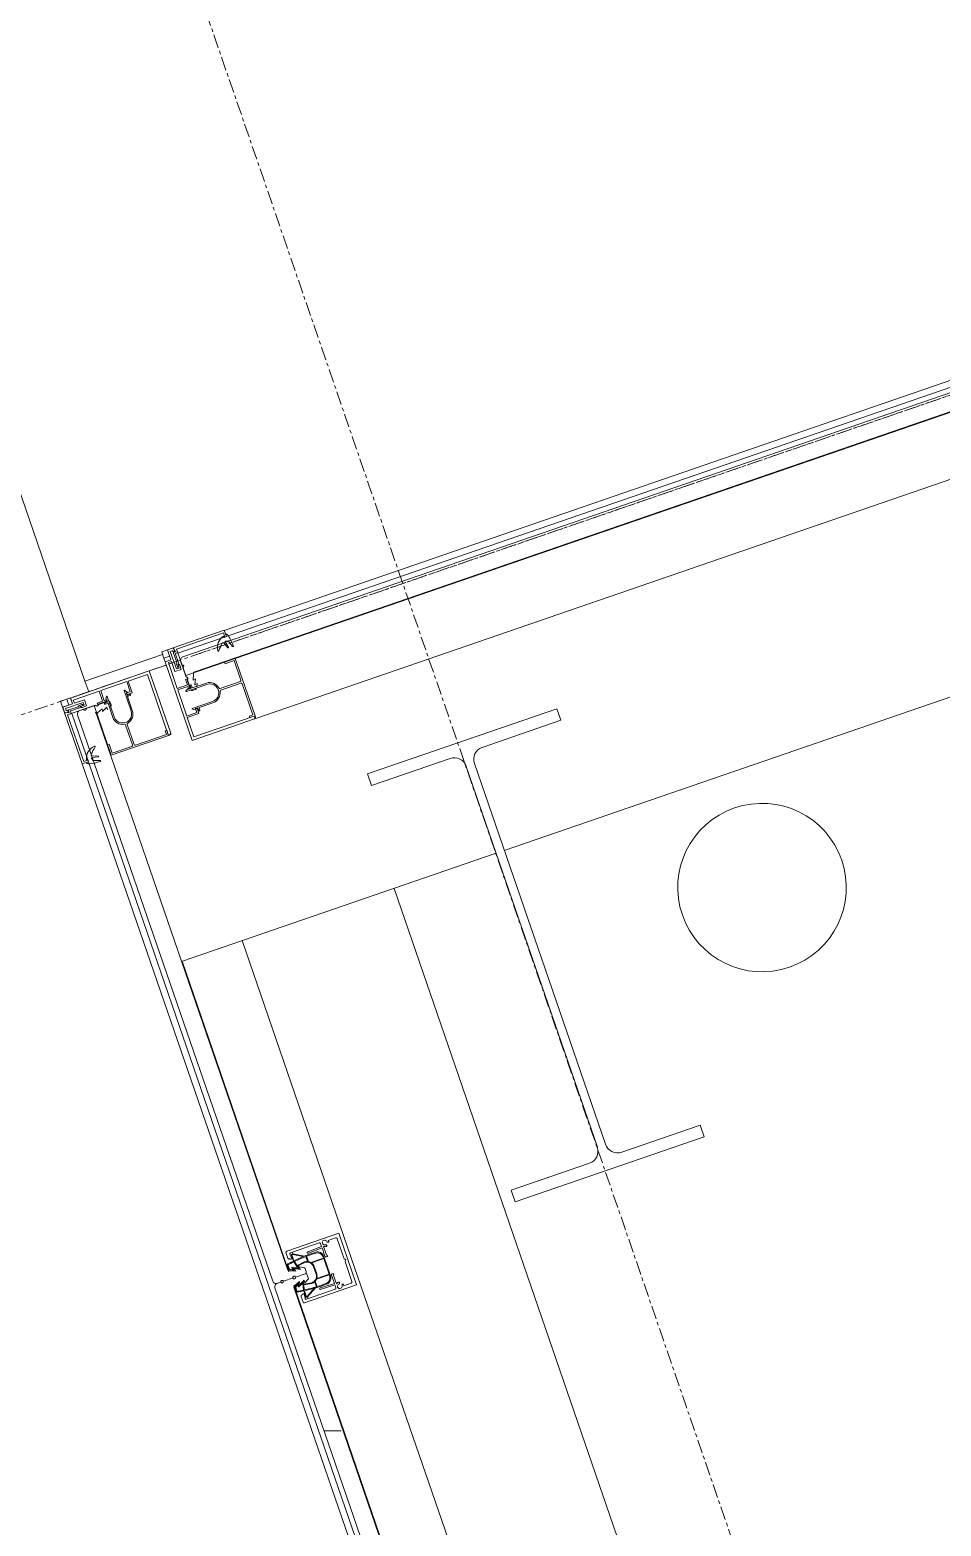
# Model space of a CAD drawing. Header units: millimetres. Extents: x -2612262 to -2065320, y 3717813 to 4283368.
# Drawn here: x -2458417 to -2457606, y 3994876 to 3996208 of the extents above; entities that cross this region are included whole.
import ezdxf

# ---------------------------------------------------------------- set-up
doc = ezdxf.new("R2010")
doc.units = ezdxf.units.MM
for name, pattern in [('Aligning Line', [3.2004, 1.6002, -1.6002]), ('Grid Line', [21, 12, -3, 3, -3]), ('Overhead', [4, 2.5, -1.5])]:
    doc.linetypes.add(name, pattern=pattern)
for name, color, linetype, lineweight in [('A-DETL-GENF', 92, 'Continuous', 5), ('A-FLOR', 192, 'Continuous', 5), ('A-FLOR-OVHD', 1, 'Overhead', 13), ('A-GENM', 13, 'Continuous', 5), ('A-GLAZ-CWMG', 51, 'Continuous', 5), ('A-WALL', 113, 'Continuous', 5), ('G-ANNO-REFR', 1, 'Aligning Line', 5), ('P-SANR-FIXT', 6, 'Continuous', 5), ('S-BEAM', 12, 'Continuous', 5), ('S-GRID', 1, 'Continuous', 5)]:
    doc.layers.add(name, color=color, linetype=linetype, lineweight=lineweight)
picture_1 = doc.add_image_def('image1.jpg', size_in_pixel=(6528, 5638))

# ---------------------------------------------------------------- blocks, each defined once
blk = doc.blocks.new('Structural Framing 21 - Structural Framing 1-750478-GA - Part A')
at = {"layer": 'S-BEAM', "lineweight": 13}
for p, q in [((-2457948.5, 3995603.8), (-2458116.8, 3995545.8)), ((-2457944.9, 3995593.5), (-2457948.5, 3995603.8)), ((-2458014.7, 3995569.4), (-2457944.9, 3995593.5)), ((-2458113.2, 3995535.5), (-2458043.4, 3995559.5)), ((-2458116.8, 3995545.8), (-2458113.2, 3995535.5)), ((-2458029, 3995552.5), (-2457912.3, 3995213.6)), ((-2457905.1, 3995216.1), (-2458021.8, 3995555)), ((-2457820.8, 3995233), (-2457890.6, 3995209)), ((-2457817.3, 3995222.7), (-2457820.8, 3995233)), ((-2457985.6, 3995164.8), (-2457817.3, 3995222.7)), ((-2457919.3, 3995199.1), (-2457989.1, 3995175.1)), ((-2457989.1, 3995175.1), (-2457985.6, 3995164.8))]:
    blk.add_line(p, q, dxfattribs=at)
for centre, start, end in [((-2458039.7, 3995548.8), 19.0004, 109.0004), ((-2458011, 3995558.7), 109.0004, 199.0004), ((-2457923.1, 3995209.9), 289.0004, 19.0004), ((-2457894.3, 3995219.8), 199.0004, 289.0004)]:
    blk.add_arc(centre, 11.4, start, end, dxfattribs=at)
blk = doc.blocks.new('Downpipe - Straight - 01 - 150D-1616291-GA - Part A')
at = {"layer": 'P-SANR-FIXT'}
for start, end in [(0, 180), (360, 180), (180, 0), (180, 360)]:
    blk.add_arc((-39.8, 100), 75, start, end, dxfattribs=at)
blk = doc.blocks.new('MulticellPanel_Polycarbonate_Danpal_1040w - Grey-2874737-GA - Part A')
at = {"layer": 'A-GENM'}
h = blk.add_hatch(dxfattribs=at)
h.set_pattern_fill('FP_51', color=256, style=0, pattern_type=2)
h.set_pattern_definition([(71, (1022921.4, -4578290.6), (-756.41486, 260.45452), []), (161, (1022921.4, -4578290.6), (-260.45452, -756.41486), [])])
h.paths.add_polyline_path([(-543.4, -0.5), (-538.6, 1.4), (-543.4, 7), (-543.4, 1.8)])
h.paths.add_polyline_path([(-534.5, 0), (536.3, 1.9), (542.2, 8.2), (540.4, 16), (-540.8, 14), (-540.8, 6.8), (-535.1, 0.7)])
h.paths.add_polyline_path([(543.4, -13.5), (542.4, -4.8), (538.4, -7.5), (539.6, -11.6), (540.7, -12.1)])
h.paths.add_polyline_path([(536.3, -1.3), (543.4, -0.5), (543.2, 6.8), (536.8, -0.8)])
h.paths.add_polyline_path([(538.4, -6.4), (540.1, -2.5), (537.3, -3.8), (537.7, -4.7)])
for p, q in [((540.4, 16), (-540.4, 16)), ((-543.4, 13), (-543.4, 9.4)), ((-543.4, 7), (-543.4, -2.1)), ((543.4, 9.4), (543.4, 13)), ((543.4, -2.1), (543.4, 7)), ((-543.4, -4.4), (-543.4, -13.3)), ((-538.4, -6.4), (-536.3, -1.3)), ((-538.4, -10.9), (-535.9, -6)), ((-535.9, -6), (-538.4, -6.4)), ((-535.9, -10.5), (-538.4, -10.9)), ((-537.3, -13.3), (-535.9, -10.5)), ((-534.5, 0), (534.5, 0)), ((538.4, -6.4), (535.9, -6)), ((535.9, -6), (538.4, -10.9)), ((538.4, -10.9), (535.9, -10.5)), ((535.9, -10.5), (537.7, -14.2)), ((536.3, -1.3), (538.4, -6.4)), ((543.4, -13.5), (543.4, -4.4)), ((-541.9, -15), (-539.1, -15)), ((539.1, -15), (541.9, -15))]:
    blk.add_line(p, q, dxfattribs=at)
for centre, radius, start, end in [((-540.4, 13), 3, 90, 180), ((540.4, 13), 3, 360, 90), ((-543.4, 8.2), 1.2, 270.0002, 89.9998), ((543.4, 8.2), 1.2, 90.0002, 269.9998), ((-543.4, -3.2), 1.2, 270.0002, 89.9998), ((-534.5, -2), 2, 90, 158.7864), ((534.5, -2), 2, 21.2136, 90), ((543.4, -3.2), 1.2, 90.0002, 269.9998), ((-541.9, -13.5), 1.5, 225, 270), ((-539.1, -13.5), 1.5, 270, 333.1609), ((539.1, -13.5), 1.5, 206.8391, 270), ((541.9, -13.5), 1.5, 270, 360)]:
    blk.add_arc(centre, radius, start, end, dxfattribs=at)
blk = doc.blocks.new('Rectangular Mullion - Frame_Framed Facade_Danpal_DPANMF BT1-1262948-GA - Part A')
at = {"layer": 'A-GLAZ-CWMG'}
for p, q in [((-2457260.1, 3996012.6), (-2458244.4, 3995673.6)), ((-2457258.1, 3996007), (-2458285.6, 3995653.2)), ((-2457257.3, 3995985.1), (-2458234.6, 3995648.5)), ((-2457232.9, 3995933.7), (-2458216.2, 3995595.1)), ((-2458294.9, 3995656.2), (-2458300.1, 3995654.4)), ((-2458298.2, 3995648.9), (-2458300.1, 3995654.4)), ((-2458293, 3995650.7), (-2458298.2, 3995648.9)), ((-2458297.1, 3995645.6), (-2458298.2, 3995648.9))]:
    blk.add_line(p, q, dxfattribs=at)
blk = doc.blocks.new('Rectangular Mullion - DPANMF BT1-1105306-GA - Part A')
at = {"layer": 'A-DETL-GENF'}
for p, q in [((45.3, 67), (-13.3, 67)), ((-13.3, 67), (-13.3, -7.1)), ((-10.8, 46.4), (-10.8, 64.5)), ((-10.8, 64.5), (46, 64.5)), ((46.7, 64.5), (41.7, 64.5)), ((41.7, 64.5), (41.7, 63)), ((41.7, 63), (45.2, 63)), ((45.2, 63), (45.2, 33.9)), ((46.7, 10.5), (46.7, 64.5)), ((0.2, 46.4), (-10.8, 46.4)), ((-10.8, 20.4), (-10.8, 44.9)), ((-10.8, 44.9), (-1.3, 44.9)), ((-1.7, 42.1), (-4.2, 40.7)), ((-4, 40.1), (15.1, 40.1)), ((-1.3, 44.9), (-1.3, 41.5)), ((1, 41.3), (-0.9, 41.3)), ((0.2, 42.1), (0.2, 46.4)), ((1, 43.8), (1, 41.3)), ((2, 41.3), (2, 43.8)), ((15, 41.3), (2, 41.3)), ((44.2, 32.9), (25.4, 32.9)), ((25.4, 31.4), (44.2, 31.4)), ((45.2, 30.4), (45.2, 12)), ((-1.3, 20.4), (-10.8, 20.4)), ((-10.8, -5.4), (-10.8, 18.9)), ((-10.8, 18.9), (-1.3, 18.9)), ((-4.2, 23.6), (-1.7, 22.2)), ((15.3, 24.1), (-4, 24.1)), ((-1.3, 22.5), (-1.3, 20.4)), ((-1.3, 18.9), (-1.3, 13.8)), ((-1.3, 13.8), (0.2, 13.8)), ((-0.9, 22.9), (1, 22.9)), ((0.2, 13.8), (0.2, 22)), ((1, 22.9), (1, 20.4)), ((2, 20.4), (2, 22.9)), ((2, 22.9), (15.3, 22.9)), ((-2, 4), (-7.8, 4)), ((-7.8, 4), (-7.8, -5.4)), ((-5.9, -14.3), (-5.9, 2.3)), ((-5.9, 2.3), (-3.3, 2.3)), ((-4.4, 0.6), (-4.4, -2.2)), ((-3.3, 2.3), (-3.3, -0.6)), ((-3.3, -1.6), (-3.3, 1.2)), ((-2, 0.1), (-2, 4)), ((45.2, 12), (36.7, 12)), ((36.7, 12), (36.7, 10.5)), ((36.7, 10.5), (46.7, 10.5)), ((-13.3, -7.1), (-7.8, -7.1)), ((-7.8, -5.4), (-10.8, -5.4)), ((-7.8, -7.1), (-7.8, -16.4)), ((-4.4, -2.2), (-3.7, -3.3)), ((-3.7, -3.3), (-3.7, -11.9)), ((-3.2, -12.4), (-1.6, -12.4)), ((-1.6, -12.4), (-2.4, -16.4)), ((-2.3, -10.5), (-2.3, -2.4)), ((-2.3, -16.4), (-2.3, -12.7)), ((-0.7, -11), (-1.8, -11)), ((0, -14.4), (0, -11.7)), ((43.6, -0.7), (41.5, -5.9)), ((43.1, -6.3), (44.2, -0.9)), ((43.4, -11.6), (43.4, -10.5)), ((43.4, -10.5), (45.6, -10.5)), ((45.8, -6.3), (43.7, -6.9)), ((45.6, -10.5), (44.1, -10.5)), ((44.1, -10.5), (44.1, -14.4)), ((45.6, -16.4), (45.6, -10.5)), ((45.6, -10.5), (45.6, -12.3)), ((48, -0.4), (45.8, -6.3)), ((-7.8, -16.4), (-2.3, -16.4)), ((-4.2, -14.3), (-5.9, -14.3)), ((-2.4, -16.4), (45.6, -16.4)), ((44.1, -14.4), (0, -14.4))]:
    blk.add_line(p, q, dxfattribs=at)
for centre, radius, start, end in [((-4, 40.4), 0.3, 120, 270), ((1.5, 43.8), 0.5, 360, 180), ((15.3, 32.1), 9.2, 9.8791, 91.6261), ((15.3, 32.1), 8, 270, 91.7438), ((15.3, 32.1), 9.2, 270, 350.121), ((25.4, 33.9), 1, 189.8791, 270), ((25.4, 30.4), 1, 90, 170.121), ((44.2, 33.9), 1, 270, 0), ((44.2, 30.4), 1, 0, 90), ((-4, 23.8), 0.3, 90, 240), ((1.5, 20.4), 0.5, 180, 360), ((-2.8, 0.1), 0.834, 236.0388, 360), ((-3.2, -11.9), 0.5, 180, 270), ((-1.8, -10.5), 0.5, 180, 270), ((-0.7, -11.7), 0.7, 360, 90), ((34.7, -0.9), 0.4, 40.5832, 186.9264), ((45.9, -0.3), 11.6, 183.4449, 257.2858), ((81.5, 37), 59.8, 218.9937, 226.1468), ((40.7, -5.5), 0.88, 222.5702, 338.0118), ((43.6, -6.4), 0.48, 168.5298, 286.4274), ((43.9, -0.8), 0.32, 348.5298, 158.0118), ((44.3, -9.7), 3.39, 323.7277, 346.2387), ((9.6, -1.2), 39.1, 346.2387, 0.9519), ((48.3, -0.5), 0.4, 353.5953, 160.3625), ((-4.2, -13.8), 0.5, 270, 360)]:
    blk.add_arc(centre, radius, start, end, dxfattribs=at)
for points, knots in [([(46, 64.5), (46, 64.5), (46.1, 64.5), (46.3, 64.6), (46.4, 64.7), (46.4, 64.9), (46.4, 65.2), (46.3, 65.4), (46.2, 65.8), (46, 66.1), (45.8, 66.5), (45.7, 66.6), (45.6, 66.8), (45.5, 67), (45.4, 67), (45.3, 67)], [0, 0, 0, 0, 0.041667, 0.104167, 0.177083, 0.239583, 0.333333, 0.416667, 0.5, 0.666667, 0.729167, 0.791667, 0.84375, 0.90625, 1, 1, 1, 1]), ([(-0.9, 41.3), (-1, 41.4), (-1.1, 41.6), (-1.2, 41.8), (-1.3, 42), (-1.5, 42.2), (-1.6, 42.2), (-1.7, 42.1)], [0, 0, 0, 0, 0.125, 0.25, 0.375, 0.625, 1, 1, 1, 1]), ([(-1.3, 41.5), (-1.3, 41.5), (-1.2, 41.3), (-1.1, 41.2), (-0.9, 41.2), (-0.7, 41.3), (-0.5, 41.4), (-0.3, 41.5), (-0.1, 41.6), (0, 41.7), (0.2, 41.9), (0.2, 42), (0.2, 42.1)], [0, 0, 0, 0, 0.083333, 0.1875, 0.291667, 0.375, 0.458333, 0.583333, 0.666667, 0.75, 0.875, 1, 1, 1, 1]), ([(-1.7, 22.2), (-1.7, 22.1), (-1.6, 22.1), (-1.4, 22.2), (-1.2, 22.5), (-1.1, 22.7), (-1, 22.9), (-0.9, 22.9)], [0, 0, 0, 0, 0.25, 0.5, 0.75, 0.875, 1, 1, 1, 1]), ([(0.2, 22), (0.2, 22.2), (0, 22.4), (-0.3, 22.6), (-0.5, 22.7), (-0.6, 22.7), (-0.8, 22.8), (-1, 22.8), (-1.2, 22.8), (-1.3, 22.7), (-1.3, 22.5)], [0, 0, 0, 0, 0.333333, 0.416667, 0.5, 0.583333, 0.666667, 0.75, 0.84375, 1, 1, 1, 1]), ([(-3.3, 1.2), (-3.3, 1.2), (-3.3, 1.3), (-3.6, 1.4), (-3.9, 1.4), (-4.2, 1.2), (-4.3, 1), (-4.4, 0.7), (-4.4, 0.6)], [0, 0, 0, 0, 0.125, 0.25, 0.5, 0.666667, 0.833333, 1, 1, 1, 1]), ([(-2.3, -12.7), (-2.3, -12.6), (-2.3, -12.5), (-2.5, -12.4), (-2.7, -12.5), (-2.9, -12.7), (-3.1, -12.9), (-3.3, -13), (-3.4, -13.2), (-3.5, -13.3), (-3.6, -13.4), (-3.7, -13.6), (-3.7, -13.8), (-3.7, -13.8)], [0, 0, 0, 0, 0.072917, 0.1875, 0.291667, 0.5, 0.583333, 0.666667, 0.729167, 0.791667, 0.854167, 0.916667, 1, 1, 1, 1]), ([(-2.3, -2.4), (-2.3, -2.3), (-2.3, -2.2), (-2.4, -2), (-2.5, -1.8), (-2.6, -1.7), (-2.8, -1.7), (-3, -1.6), (-3.2, -1.6), (-3.3, -1.6)], [0, 0, 0, 0, 0.111111, 0.222222, 0.333333, 0.444444, 0.555556, 0.708333, 1, 1, 1, 1]), ([(45.6, -12.3), (45.6, -12.3), (45.7, -12.5), (45.8, -12.5), (46, -12.5), (46.4, -12.4), (46.8, -12.1), (47, -11.8), (47, -11.7)], [0, 0, 0, 0, 0.147059, 0.294118, 0.411765, 0.588235, 0.823529, 1, 1, 1, 1])]:
    blk.add_open_spline(points, degree=3, knots=knots, dxfattribs=at)
blk = doc.blocks.new('Rectangular Mullion - Frame_Framed Facade_Danpal_DPANMF BT1-1262946-GA - Part A')
at = {"layer": 'A-GLAZ-CWMG'}
for p, q in [((-60, 57), (-60, 54.5)), ((-60, 0.5), (-13.3, 0.5)), ((-13.3, 0.5), (-13.3, -24.4)), ((-57.4, -20.5), (-58.9, -20.5)), ((-58.9, -20.5), (-58.9, -26.4)), ((-57.4, -24.4), (-57.4, -20.5)), ((-10.9, -26.4), (-5.5, -26.4)), ((-5.5, -17.1), (0, -17.1)), ((-5.5, -26.4), (-5.5, -17.1))]:
    blk.add_line(p, q, dxfattribs=at)
blk = doc.blocks.new('Rectangular Mullion - DPANMF BT2-V224-GA - Part A')
at = {"layer": 'A-DETL-GENF'}
for p, q in [((13.3, 67), (-45.3, 67)), ((13.3, -7.1), (13.3, 67)), ((-41.7, 64.5), (-46.7, 64.5)), ((-46.7, 64.5), (-46.7, 10.5)), ((-46, 64.5), (10.8, 64.5)), ((-45.2, 33.9), (-45.2, 63)), ((-45.2, 63), (-41.7, 63)), ((-41.7, 63), (-41.7, 64.5)), ((10.8, 64.5), (10.8, 46.4)), ((-15.1, 40.1), (4, 40.1)), ((-2, 41.3), (-15, 41.3)), ((-2, 43.8), (-2, 41.3)), ((-1, 41.3), (-1, 43.8)), ((0.9, 41.3), (-1, 41.3)), ((10.8, 46.4), (-0.2, 46.4)), ((-0.2, 46.4), (-0.2, 42.1)), ((1.3, 41.5), (1.3, 44.9)), ((1.3, 44.9), (10.8, 44.9)), ((4.2, 40.7), (1.7, 42.1)), ((10.8, 44.9), (10.8, 20.4)), ((-45.2, 12), (-45.2, 30.4)), ((-25.4, 32.9), (-44.2, 32.9)), ((-44.2, 31.4), (-25.4, 31.4)), ((4, 24.1), (-15.3, 24.1)), ((-15.3, 22.9), (-2, 22.9)), ((-2, 22.9), (-2, 20.4)), ((-1, 20.4), (-1, 22.9)), ((-1, 22.9), (0.9, 22.9)), ((-0.2, 22), (-0.2, 13.8)), ((-0.2, 13.8), (1.3, 13.8)), ((1.3, 20.4), (1.3, 22.5)), ((10.8, 20.4), (1.3, 20.4)), ((1.3, 13.8), (1.3, 18.9)), ((1.3, 18.9), (10.8, 18.9)), ((1.7, 22.2), (4.2, 23.6)), ((10.8, 18.9), (10.8, -5.4)), ((-46.7, 10.5), (-36.7, 10.5)), ((-36.7, 12), (-45.2, 12)), ((-36.7, 10.5), (-36.7, 12)), ((7.8, 4), (2, 4)), ((2, 4), (2, 0.1)), ((3.3, -0.6), (3.3, 2.3)), ((3.3, 2.3), (5.9, 2.3)), ((3.3, 1.2), (3.3, -1.6)), ((4.4, -2.2), (4.4, 0.6)), ((5.9, 2.3), (5.9, -14.3)), ((7.8, -5.4), (7.8, 4)), ((-45.8, -6.3), (-48, -0.4)), ((-43.7, -6.9), (-45.8, -6.3)), ((-44.1, -10.5), (-45.6, -10.5)), ((-45.6, -10.5), (-45.6, -16.4)), ((-45.6, -12.3), (-45.6, -10.5)), ((-45.6, -10.5), (-43.4, -10.5)), ((-44.2, -0.9), (-43.1, -6.3)), ((-44.1, -14.4), (-44.1, -10.5)), ((-41.5, -5.9), (-43.6, -0.7)), ((-43.4, -10.5), (-43.4, -11.6)), ((0, -11.7), (0, -14.4)), ((1.8, -11), (0.7, -11)), ((2.4, -16.4), (1.6, -12.4)), ((1.6, -12.4), (3.2, -12.4)), ((2.3, -2.4), (2.3, -10.5)), ((2.3, -12.7), (2.3, -16.4)), ((3.7, -3.3), (4.4, -2.2)), ((3.7, -11.9), (3.7, -3.3)), ((10.8, -5.4), (7.8, -5.4)), ((7.8, -16.4), (7.8, -7.1)), ((7.8, -7.1), (13.3, -7.1)), ((-45.6, -16.4), (2.4, -16.4)), ((0, -14.4), (-44.1, -14.4)), ((2.3, -16.4), (7.8, -16.4)), ((5.9, -14.3), (4.2, -14.3))]:
    blk.add_line(p, q, dxfattribs=at)
for centre, radius, start, end in [((-15.3, 32.1), 9.2, 88.3739, 170.1209), ((-15.3, 32.1), 8, 88.2562, 270), ((-1.5, 43.8), 0.5, 0, 180), ((4, 40.4), 0.3, 270, 60), ((-44.2, 33.9), 1, 180, 270), ((-44.2, 30.4), 1, 90, 180), ((-25.4, 33.9), 1, 270, 350.1209), ((-25.4, 30.4), 1, 9.879, 90), ((-15.3, 32.1), 9.2, 189.879, 270), ((-1.5, 20.4), 0.5, 180, 0), ((4, 23.8), 0.3, 300, 90), ((2.8, 0.1), 0.834, 180, 303.9612), ((-48.3, -0.5), 0.4, 19.6375, 186.4047), ((-9.6, -1.2), 39.1, 179.0481, 193.7613), ((-44.3, -9.7), 3.39, 193.7613, 216.2723), ((-43.9, -0.8), 0.32, 21.9882, 191.4702), ((-43.6, -6.4), 0.48, 253.5726, 11.4702), ((-45.9, -0.3), 11.6, 282.7142, 356.5551), ((-40.7, -5.5), 0.88, 201.9882, 317.4298), ((-81.5, 37), 59.8, 313.8532, 321.0063), ((-34.7, -0.9), 0.4, 353.0736, 139.4168), ((0.7, -11.7), 0.7, 90, 180), ((1.8, -10.5), 0.5, 270, 0), ((3.2, -11.9), 0.5, 270, 0), ((4.2, -13.8), 0.5, 180, 270)]:
    blk.add_arc(centre, radius, start, end, dxfattribs=at)
for points, knots in [([(-45.3, 67), (-45.3, 67), (-45.4, 67), (-45.6, 66.9), (-45.7, 66.7), (-45.8, 66.6), (-45.9, 66.4), (-46, 66.1), (-46.1, 65.8), (-46.3, 65.6), (-46.4, 65.3), (-46.4, 65.1), (-46.4, 64.9), (-46.4, 64.7), (-46.2, 64.6), (-46.1, 64.5), (-46, 64.5)], [0, 0, 0, 0, 0.0625, 0.125, 0.177083, 0.229167, 0.291667, 0.375, 0.458333, 0.541667, 0.625, 0.708333, 0.770833, 0.84375, 0.916667, 1, 1, 1, 1]), ([(-0.2, 42.1), (-0.2, 41.9), (0, 41.7), (0.3, 41.5), (0.5, 41.4), (0.6, 41.3), (0.8, 41.3), (1, 41.2), (1.2, 41.3), (1.3, 41.4), (1.3, 41.5)], [0, 0, 0, 0, 0.333333, 0.416667, 0.5, 0.583333, 0.666667, 0.75, 0.84375, 1, 1, 1, 1]), ([(1.7, 42.1), (1.7, 42.1), (1.6, 42.2), (1.4, 42), (1.2, 41.8), (1.1, 41.6), (1, 41.4), (0.9, 41.3)], [0, 0, 0, 0, 0.25, 0.5, 0.75, 0.875, 1, 1, 1, 1]), ([(1.3, 22.5), (1.3, 22.6), (1.2, 22.7), (1.1, 22.8), (0.9, 22.8), (0.7, 22.8), (0.5, 22.7), (0.3, 22.6), (0.1, 22.5), (0, 22.3), (-0.2, 22.2), (-0.2, 22.1), (-0.2, 22)], [0, 0, 0, 0, 0.083333, 0.1875, 0.291667, 0.375, 0.458333, 0.583333, 0.666667, 0.75, 0.875, 1, 1, 1, 1]), ([(0.9, 22.9), (1, 22.9), (1.1, 22.7), (1.2, 22.5), (1.3, 22.3), (1.5, 22.1), (1.6, 22.1), (1.7, 22.2)], [0, 0, 0, 0, 0.125, 0.25, 0.375, 0.625, 1, 1, 1, 1]), ([(4.4, 0.6), (4.4, 0.7), (4.3, 1), (4.2, 1.2), (3.9, 1.3), (3.7, 1.4), (3.4, 1.4), (3.3, 1.3), (3.3, 1.2)], [0, 0, 0, 0, 0.166667, 0.333333, 0.5, 0.666667, 0.791667, 1, 1, 1, 1]), ([(-47, -11.7), (-46.8, -12), (-46.3, -12.4), (-45.7, -12.5), (-45.6, -12.4), (-45.6, -12.3)], [0, 0, 0, 0, 0.470588, 0.735294, 1, 1, 1, 1]), ([(3.3, -1.6), (3.2, -1.6), (3.1, -1.6), (2.9, -1.6), (2.7, -1.7), (2.5, -1.8), (2.4, -2), (2.3, -2.2), (2.3, -2.3), (2.3, -2.4)], [0, 0, 0, 0, 0.222222, 0.388889, 0.555556, 0.666667, 0.777778, 0.888889, 1, 1, 1, 1]), ([(3.7, -13.8), (3.7, -13.8), (3.7, -13.7), (3.7, -13.5), (3.6, -13.3), (3.5, -13.2), (3.3, -13.1), (3.2, -12.9), (3, -12.8), (2.8, -12.6), (2.7, -12.5), (2.5, -12.4), (2.3, -12.4), (2.3, -12.6), (2.3, -12.7)], [0, 0, 0, 0, 0.0625, 0.125, 0.1875, 0.25, 0.3125, 0.375, 0.5, 0.583333, 0.708333, 0.802083, 0.911458, 1, 1, 1, 1])]:
    blk.add_open_spline(points, degree=3, knots=knots, dxfattribs=at)
blk = doc.blocks.new('Rectangular Mullion - Frame_Framed Facade_Danpal_DPANMF BT2-V225-GA - Part A')
at = {"layer": 'A-GLAZ-CWMG'}
for p, q in [((-60, 54.5), (-60, 57)), ((-13.3, 0.5), (-60, 0.5)), ((-13.3, -24.4), (-13.3, 0.5)), ((-58.9, -26.4), (-58.9, -20.5)), ((-58.9, -20.5), (-57.4, -20.5)), ((-57.4, -20.5), (-57.4, -24.4)), ((-5.5, -26.4), (-10.9, -26.4)), ((0, -17.1), (-5.5, -17.1)), ((-5.5, -17.1), (-5.5, -26.4))]:
    blk.add_line(p, q, dxfattribs=at)
blk = doc.blocks.new('MulticellPanel_Polycarbonate_Danpal_1040w - Grey-V226-GA - Part A')
at = {"layer": 'A-GENM'}
h = blk.add_hatch(dxfattribs=at)
h.set_pattern_fill('FP_54', color=256, style=0, pattern_type=2)
h.set_pattern_definition([(341, (-4577231.9, -1023551.1), (260.45452, 756.41486), []), (71, (-4577231.9, -1023551.1), (-756.41486, 260.45452), [])])
h.paths.add_polyline_path([(-517, 16), (-517.5, 6.8), (-508.8, 0), (512.9, 1.9), (518.8, 8.2), (516.1, 16), (-490.2, 16)])
h.paths.add_polyline_path([(-520, 7), (-520, -2.1), (-514.1, 0), (-519.3, 6.1)])
h.paths.add_polyline_path([(-520, -4.4), (-520, -13.5), (-515, -10.9), (-517.3, -5.5)])
h.paths.add_polyline_path([(-518.8, -3.2), (-514.6, -5.5), (-515.4, -2.1), (-517.7, -2.9)])
h.paths.add_polyline_path([(515, -6.4), (516.2, -11.6), (520, -12.9), (520, -4.4), (516.8, -5.7)])
h.paths.add_polyline_path([(513, -1.3), (515, -6.4), (518.8, -3.2), (513.6, -1.5)])
h.paths.add_polyline_path([(513, -1.3), (520, 0), (519.8, 6.8), (513.4, -0.8)])
for p, q in [((517, 16), (-517, 16)), ((-520, 13), (-520, 9.4)), ((-520, 7), (-520, -2.1)), ((520, 9.4), (520, 13)), ((520, -2.1), (520, 7)), ((-520, -4.4), (-520, -13.5)), ((-515, -6.4), (-513, -1.3)), ((-515, -10.9), (-512.5, -6)), ((-512.5, -6), (-515, -6.4)), ((-512.5, -10.5), (-515, -10.9)), ((-514.4, -14.2), (-512.5, -10.5)), ((-511.1, 0), (511.1, 0)), ((515, -6.4), (512.5, -6)), ((512.5, -6), (515, -10.9)), ((515, -10.9), (512.5, -10.5)), ((512.5, -10.5), (514.4, -14.2)), ((513, -1.3), (515, -6.4)), ((520, -13.5), (520, -4.4)), ((-518.5, -15), (-515.7, -15)), ((515.7, -15), (518.5, -15))]:
    blk.add_line(p, q, dxfattribs=at)
for centre, radius, start, end in [((-517, 13), 3, 90, 180), ((517, 13), 3, 360, 90), ((-520, 8.2), 1.2, 270.0002, 89.9998), ((520, 8.2), 1.2, 90.0002, 269.9998), ((-520, -3.2), 1.2, 270.0002, 89.9998), ((-511.1, -2), 2, 90, 158.7864), ((511.1, -2), 2, 21.2136, 90), ((520, -3.2), 1.2, 90.0002, 269.9998), ((-518.5, -13.5), 1.5, 180, 270), ((-515.7, -13.5), 1.5, 270, 333.1609), ((515.7, -13.5), 1.5, 206.8391, 270), ((518.5, -13.5), 1.5, 270, 360)]:
    blk.add_arc(centre, radius, start, end, dxfattribs=at)
blk = doc.blocks.new('MulticellPanel_Polycarbonate_Danpal_1040w - Grey-2878637-GA - Part A')
at = {"layer": 'A-GENM'}
h = blk.add_hatch(dxfattribs=at)
h.set_pattern_fill('FP_55', color=256, style=0, pattern_type=2)
h.set_pattern_definition([(341, (-4578021.6, -1023551.1), (260.45452, 756.41486), []), (71, (-4578021.6, -1023551.1), (-756.41486, 260.45452), [])])
h.paths.add_polyline_path([(-266.7, 16), (-267.2, 6.8), (-258.5, 0), (262.6, 1.9), (268.4, 8.5), (266.7, 16), (-264, 16)])
h.paths.add_polyline_path([(-269.7, 7), (-268, -1.9), (-263.8, 0), (-269, 6.1)])
h.paths.add_polyline_path([(-269.7, -4.4), (-269.3, -13.3), (-264.7, -10.9), (-267, -5.5)])
h.paths.add_polyline_path([(-268.5, -3.2), (-263.9, -4.4), (-265.1, -2.1), (-268, -3.1)])
h.paths.add_polyline_path([(263.4, -0.5), (269.7, 0), (267.8, 4.7), (263.8, 0)])
for p, q in [((266.7, 16), (-266.7, 16)), ((-269.7, 13), (-269.7, 9.4)), ((-269.7, 7), (-269.7, -2.1)), ((269.7, 9.4), (269.7, 13)), ((269.7, -2.1), (269.7, 7)), ((-269.7, -4.4), (-269.7, -13.5)), ((-264.7, -6.4), (-262.7, -1.3)), ((-264.7, -10.9), (-262.2, -6)), ((-262.2, -6), (-264.7, -6.4)), ((-262.2, -10.5), (-264.7, -10.9)), ((-264.1, -14.2), (-262.2, -10.5)), ((-260.8, 0), (260.8, 0)), ((264.7, -6.4), (262.2, -6)), ((262.2, -6), (264.7, -10.9)), ((264.7, -10.9), (262.2, -10.5)), ((262.7, -1.3), (264.7, -6.4)), ((269.7, -13.3), (269.7, -4.4)), ((-268.2, -15), (-265.4, -15)), ((265.4, -15), (268.2, -15))]:
    blk.add_line(p, q, dxfattribs=at)
for centre, radius, start, end in [((-266.7, 13), 3, 90, 180), ((266.7, 13), 3, 0, 90), ((-269.7, 8.2), 1.2, 270.0002, 89.9998), ((269.7, 8.2), 1.2, 90.0002, 269.9998), ((-269.7, -3.2), 1.2, 270.0002, 89.9998), ((-260.8, -2), 2, 90, 158.7864), ((260.8, -2), 2, 21.2136, 90), ((269.7, -3.2), 1.2, 90.0002, 269.9998), ((-268.2, -13.5), 1.5, 180, 270), ((-265.4, -13.5), 1.5, 270, 333.1609), ((265.4, -13.5), 1.5, 206.8391, 270), ((268.2, -13.5), 1.5, 270, 315)]:
    blk.add_arc(centre, radius, start, end, dxfattribs=at)
blk = doc.blocks.new('Rectangular Mullion - Frame_Framed Facade_Danpal_DPANMF BT1-1113569-GA - Part A')
at = {"layer": 'A-GLAZ-CWMG'}
for p, q in [((-2458131.3, 3995114.9), (-2457792.7, 3994131.6)), ((-2458182.6, 3995090.5), (-2457848.2, 3994119.2)), ((-2458210.1, 3995087.8), (-2457871.5, 3994104.4)), ((-2458204.6, 3995089.7), (-2457866, 3994106.4))]:
    blk.add_line(p, q, dxfattribs=at)
blk = doc.blocks.new('Rectangular Mullion - Frame_Framed Facade_Danpal_DPANMF BT1-2878634-GA - Part A')
at = {"layer": 'A-GLAZ-CWMG'}
for p, q in [((-2458390.1, 3995610.4), (-2458384.5, 3995612.3)), ((-2458390.1, 3995610.4), (-2458388.3, 3995605.2)), ((-2458384.5, 3995612.3), (-2458381.3, 3995613.4)), ((-2458384.5, 3995612.3), (-2458382.7, 3995607.1)), ((-2458380.2, 3995599.7), (-2458204.6, 3995089.7)), ((-2458370.9, 3995554.7), (-2458210.1, 3995087.8)), ((-2458228.5, 3995397.4), (-2458131.3, 3995114.9)), ((-2458281.9, 3995379), (-2458186.8, 3995102.5))]:
    blk.add_line(p, q, dxfattribs=at)
blk = doc.blocks.new('Rectangular Mullion - DPAEC50-V229-GA - Part A')
at = {"layer": 'A-DETL-GENF'}
for p, q in [((24.3, 53.5), (-24.3, 53.5)), ((-24.3, 53.5), (-24.3, 4.5)), ((24.3, 4.5), (24.3, 53.5)), ((-21.3, 42.6), (-21.3, 49.5)), ((-20.1, 50.7), (-1.2, 50.7)), ((-20.1, 41), (-19.6, 42.6)), ((-1.2, 50.7), (0, 51.9)), ((0, 51.9), (1.2, 50.7)), ((1.2, 50.7), (20.1, 50.7)), ((19.6, 42.6), (20.1, 41)), ((21.3, 49.5), (21.3, 42.6)), ((-21.8, 7.3), (-21.8, 34.3)), ((-20.8, 35.3), (-18.1, 35.3)), ((-17, 40), (-18.6, 39.5)), ((-18.1, 35.3), (-17.6, 21.6)), ((-9.6, 36.9), (-17.6, 36.9)), ((-16.3, 22.3), (-16.8, 35.3)), ((-16.8, 35.3), (-9, 35.3)), ((-8, 37.5), (-9.1, 37.5)), ((9.1, 34.3), (-9.1, 34.3)), ((-9.1, 33.5), (-7.9, 33.5)), ((-8, 36.3), (-8, 37.5)), ((-7.9, 33.5), (-7.9, 21.5)), ((-7.3, 22), (-7.3, 33.5)), ((-7.3, 33.5), (7.3, 33.5)), ((7.3, 33.5), (7.3, 22)), ((7.9, 21.5), (7.9, 33.5)), ((7.9, 33.5), (9.1, 33.5)), ((9.1, 37.5), (8, 37.5)), ((8, 37.5), (8, 36.3)), ((9, 35.3), (16.8, 35.3)), ((17.6, 36.9), (9.6, 36.9)), ((16.8, 35.3), (16.3, 22.3)), ((18.6, 39.5), (17, 40)), ((17.6, 21.6), (18.1, 35.3)), ((18.1, 35.3), (20.8, 35.3)), ((21.8, 34.3), (21.8, 7.3)), ((-15, 18), (-20.3, 8.8)), ((-19.7, 8.7), (-14.9, 16.9)), ((-9.3, 19.8), (-14.2, 19.8)), ((-14.2, 19.2), (-9.6, 19.2)), ((3.5, 23.2), (-3.5, 23.2)), ((-3.5, 22.6), (3.5, 22.6)), ((14.2, 19.8), (9.3, 19.8)), ((9.6, 19.2), (14.2, 19.2)), ((14.9, 16.9), (19.7, 8.7)), ((20.3, 8.8), (15, 18)), ((-23.3, 3.5), (-18.2, 3.5)), ((-16.8, 6.7), (-20.7, 6.3)), ((-20.3, 8.8), (-20.3, 7.3)), ((-20.3, 7.3), (-14.1, 7.3)), ((-19.7, 7.9), (-19.7, 8.7)), ((-14.2, 7.9), (-19.7, 7.9)), ((-8.9, 9.2), (-13.4, 8.1)), ((-13.3, 7.4), (-7.3, 8.9)), ((-8.5, 1.7), (-12.4, 1.4)), ((-12.2, 0.8), (-8.6, 1.1)), ((-7.3, 8.9), (-9.2, 4.5)), ((-8.7, 4), (-6.9, 4.4)), ((-6.9, 4.4), (-8.5, 1.7)), ((-8.3, 4.8), (-6.1, 9.9)), ((-6.1, 9.9), (-8.3, 9.4)), ((-5.8, 5.4), (-8.3, 4.8)), ((-7.8, 1.7), (-5.8, 5.4)), ((8.3, 4.8), (5.8, 5.4)), ((5.8, 5.4), (7.8, 1.7)), ((8.3, 9.4), (6.1, 9.9)), ((6.1, 9.9), (8.3, 4.8)), ((8.5, 1.7), (6.9, 4.4)), ((6.9, 4.4), (8.7, 4)), ((9.2, 4.5), (7.3, 8.9)), ((7.3, 8.9), (13.3, 7.4)), ((12.4, 1.4), (8.5, 1.7)), ((8.6, 1.1), (12.2, 0.8)), ((13.4, 8.1), (8.9, 9.2)), ((14.1, 7.3), (20.3, 7.3)), ((19.7, 7.9), (14.2, 7.9)), ((20.7, 6.3), (16.8, 6.7)), ((18.2, 3.5), (23.3, 3.5)), ((19.7, 8.7), (19.7, 7.9)), ((20.3, 7.3), (20.3, 8.8))]:
    blk.add_line(p, q, dxfattribs=at)
for centre, radius, start, end in [((-20.6, 39), 2.1, 75, 15), ((-20.1, 49.5), 1.2, 90, 180), ((-20.6, 39), 3.7, 75, 100.9055), ((20.6, 39), 2.1, 165, 105), ((20.6, 39), 3.7, 79.0945, 105), ((20.1, 49.5), 1.2, 360, 90), ((-20.8, 34.3), 1, 90, 180), ((-20.6, 39), 3.7, 325.4192, 15), ((-9.1, 28.3), 6, 90, 178.5709), ((137.1, 24.7), 152.2, 178.5709, 182.4896), ((-9.1, 28.3), 5.2, 90, 178.5709), ((137.1, 24.7), 151.4, 178.5709, 181.8369), ((-9.8, 37.6), 0.706, 289.0493, 354.5477), ((-9, 36.3), 1, 270, 360), ((9, 36.3), 1, 180, 270), ((9.8, 37.6), 0.706, 185.4523, 250.9507), ((9.1, 28.3), 6, 1.4287, 89.9792), ((9.1, 28.3), 5.2, 1.4291, 90), ((-137.1, 24.7), 151.4, 358.1631, 1.4291), ((-137.1, 24.7), 152.2, 357.5109, 1.4287), ((20.6, 39), 3.7, 165, 214.5808), ((20.8, 34.3), 1, 360, 90), ((137.1, 24.7), 152.2, 182.9076, 186.319), ((137.1, 24.7), 151.4, 182.064, 186.2791), ((-3.5, 16.6), 6.58, 156.7371, 181.8449), ((16.4, 17.2), 26.5, 181.8449, 197.5886), ((-3.5, 16.6), 5.98, 90, 181.8449), ((16.4, 17.2), 25.9, 181.8449, 197.6717), ((-3.5, 16.6), 6.58, 131.8412, 150.9148), ((-3.5, 16.6), 6.58, 90, 125.1634), ((3.5, 16.6), 6.58, 54.8366, 90), ((3.5, 16.6), 5.98, 358.1551, 90), ((3.5, 16.6), 6.58, 29.0852, 48.1588), ((-16.4, 17.2), 25.9, 342.3283, 358.1551), ((-16.4, 17.2), 26.5, 342.4114, 358.1551), ((3.5, 16.6), 6.58, 358.1551, 23.2629), ((-137.1, 24.7), 151.4, 353.7209, 357.936), ((-137.1, 24.7), 152.2, 353.681, 357.0924), ((-23.3, 4.5), 1, 180, 270), ((-20.8, 7.3), 1, 180, 275), ((137.1, 25.2), 152.2, 186.7358, 188.8939), ((137.1, 25.2), 151.4, 186.7315, 189.0318), ((-12.3, 1.8), 0.975, 188.8939, 275.24), ((-8.8, 4.4), 0.4, 157.1611, 284), ((-8.7, 2.1), 0.963, 275.24, 334.4387), ((8.7, 2.1), 0.963, 205.5613, 264.76), ((8.8, 4.4), 0.4, 256, 22.8389), ((12.3, 1.8), 0.975, 264.76, 351.1061), ((-137.1, 25.2), 151.4, 350.9682, 353.2685), ((-137.1, 25.2), 152.2, 351.1061, 353.2642), ((20.8, 7.3), 1, 265, 360), ((23.3, 4.5), 1, 270, 360)]:
    blk.add_arc(centre, radius, start, end, dxfattribs=at)
for points, knots in [([(-17.6, 21.6), (-17.6, 21.5), (-17.6, 21.4), (-17.4, 21.3), (-17.1, 21.3), (-16.8, 21.5), (-16.6, 21.7), (-16.4, 21.9), (-16.4, 22.1), (-16.4, 22.3), (-16.3, 22.3)], [0, 0, 0, 0, 0.125, 0.25, 0.5, 0.625, 0.75, 0.875, 0.9375, 1, 1, 1, 1]), ([(16.3, 22.3), (16.4, 22.3), (16.4, 22.1), (16.4, 22), (16.5, 21.8), (16.7, 21.5), (17.1, 21.2), (17.6, 21.3), (17.6, 21.6)], [0, 0, 0, 0, 0.0625, 0.125, 0.1875, 0.3125, 0.4375, 1, 1, 1, 1]), ([(-18.2, 3.5), (-18.1, 3.5), (-17.9, 3.5), (-17.6, 3.7), (-17.5, 3.8), (-17.3, 4), (-17.2, 4.2), (-17, 4.4), (-16.9, 4.6), (-16.8, 4.8), (-16.7, 5.1), (-16.6, 5.4), (-16.5, 5.6), (-16.5, 5.8), (-16.5, 6), (-16.5, 6.2), (-16.5, 6.4), (-16.5, 6.6), (-16.6, 6.7), (-16.8, 6.7), (-16.8, 6.7)], [0, 0, 0, 0, 0.083333, 0.166667, 0.208333, 0.25, 0.333333, 0.375, 0.416667, 0.458333, 0.5, 0.583333, 0.666667, 0.729167, 0.791667, 0.84375, 0.885417, 0.927083, 0.96875, 1, 1, 1, 1]), ([(16.8, 6.7), (16.8, 6.7), (16.6, 6.7), (16.5, 6.6), (16.5, 6.4), (16.5, 6.2), (16.5, 6), (16.5, 5.8), (16.5, 5.6), (16.6, 5.3), (16.9, 4.6), (17.5, 3.7), (17.8, 3.5), (18.2, 3.5)], [0, 0, 0, 0, 0.03125, 0.072917, 0.114583, 0.15625, 0.208333, 0.270833, 0.333333, 0.416667, 0.583333, 0.75, 1, 1, 1, 1])]:
    blk.add_open_spline(points, degree=3, knots=knots, dxfattribs=at)
blk = doc.blocks.new('Rectangular Mullion - Mullion_FramedFacade_Danpal_DPAEC50-V230-GA - Part A')
at = {"layer": 'A-GLAZ-CWMG'}
for p, q in [((3.5, 22.6), (-3.5, 22.6)), ((-18.2, 3.5), (-23.3, 3.5)), ((-20.3, 8.8), (-21.8, 8.8)), ((-20.7, 6.3), (-16.8, 6.7)), ((-20.3, 7.3), (-20.3, 8.8)), ((-14.1, 7.3), (-20.3, 7.3)), ((-8.6, 1.1), (-12.2, 0.8)), ((-8.3, 9.4), (-6.1, 9.9)), ((-6.1, 9.9), (-8.3, 4.8)), ((-8.3, 4.8), (-5.8, 5.4)), ((-5.8, 5.4), (-7.8, 1.7)), ((7.8, 1.7), (5.8, 5.4)), ((5.8, 5.4), (8.3, 4.8)), ((8.3, 4.8), (6.1, 9.9)), ((6.1, 9.9), (8.3, 9.4)), ((12.2, 0.8), (8.6, 1.1)), ((20.3, 7.3), (14.1, 7.3)), ((16.8, 6.7), (20.7, 6.3)), ((23.3, 3.5), (18.2, 3.5)), ((21.8, 8.8), (20.3, 8.8)), ((20.3, 8.8), (20.3, 7.3))]:
    blk.add_line(p, q, dxfattribs=at)
for centre, radius, start, end in [((-3.5, 16.6), 5.98, 90, 181.8449), ((16.4, 17.2), 25.9, 181.8449, 197.6717), ((3.5, 16.6), 5.98, 358.1551, 90), ((-16.4, 17.2), 25.9, 342.3283, 358.1551), ((-23.3, 4.5), 1, 180, 270), ((-20.8, 7.3), 1, 227.5, 275), ((137.1, 25.2), 152.2, 186.7358, 188.8939), ((-12.3, 1.8), 0.975, 188.8939, 275.24), ((-8.7, 2.1), 0.963, 275.24, 334.4387), ((8.7, 2.1), 0.963, 205.5613, 264.76), ((12.3, 1.8), 0.975, 264.76, 351.1061), ((-137.1, 25.2), 152.2, 351.1061, 353.2642), ((20.8, 7.3), 1, 265, 360), ((23.3, 4.5), 1, 270, 0)]:
    blk.add_arc(centre, radius, start, end, dxfattribs=at)
for points, knots in [([(-16.8, 6.7), (-16.8, 6.7), (-16.6, 6.7), (-16.5, 6.6), (-16.5, 6.4), (-16.5, 6.2), (-16.5, 6), (-16.5, 5.8), (-16.5, 5.6), (-16.6, 5.4), (-16.7, 5.1), (-16.8, 4.8), (-16.9, 4.6), (-17, 4.4), (-17.2, 4.2), (-17.3, 4), (-17.5, 3.8), (-17.6, 3.7), (-17.9, 3.5), (-18.1, 3.5), (-18.2, 3.5)], [-1, -1, -1, -1, -0.96875, -0.927083, -0.885417, -0.84375, -0.791667, -0.729167, -0.666667, -0.583333, -0.5, -0.458333, -0.416667, -0.375, -0.333333, -0.25, -0.208333, -0.166667, -0.083333, 0, 0, 0, 0]), ([(18.2, 3.5), (17.8, 3.5), (17.5, 3.7), (16.9, 4.6), (16.6, 5.3), (16.5, 5.6), (16.5, 5.8), (16.5, 6), (16.5, 6.2), (16.5, 6.4), (16.5, 6.6), (16.6, 6.7), (16.8, 6.7), (16.8, 6.7)], [-1, -1, -1, -1, -0.75, -0.583333, -0.416667, -0.333333, -0.270833, -0.208333, -0.15625, -0.114583, -0.072917, -0.03125, 0, 0, 0, 0])]:
    blk.add_open_spline(points, degree=3, knots=knots, dxfattribs=at)

msp = doc.modelspace()

# ---------------------------------------------------------------- linework, layer by layer
at = {"layer": 'A-FLOR'}
for p, q in [((-2458640.8, 3996419.7), (-2458368.4, 3995628.5)), ((-2458299.4, 3995652.2), (-2458368.4, 3995628.5)), ((-2458368.4, 3995628.5), (-2458365.1, 3995619)), ((-2458093.3, 3995443.9), (-2457314.5, 3993182.2))]:
    msp.add_line(p, q, dxfattribs=at)
msp.add_open_spline([(-2456915.4, 3998607.8), (-2457008, 3998519.7), (-2457601.4, 3997938), (-2458587.7, 3996756.2), (-2459297.2, 3995536.4), (-2459598.2, 3994901)], degree=3, knots=[-0.5454545, -0.5454545, -0.5454545, -0.5454545, -0.5, -0.25, 0, 0, 0, 0], dxfattribs=at)
at = {"layer": 'A-FLOR-OVHD'}
msp.add_line((-2458270.6, 3995651.5), (-2354074.7, 4031529.9), dxfattribs=at)
msp.add_line((-2458270.6, 3995651.5), (-2354074.7, 4031529.9), dxfattribs=at)
at = {"layer": 'A-WALL'}
for p, q in [((-2456580.5, 3995964.8), (-2457995.2, 3995477.7)), ((-2458311.2, 3995637.5), (-2458296.1, 3995642.7)), ((-2458358.9, 3995600.8), (-2458357.9, 3995598)), ((-2458002.4, 3995475.2), (-2458282.4, 3995378.8)), ((-2458093.3, 3995443.9), (-2457314.5, 3993182.2))]:
    msp.add_line(p, q, dxfattribs=at)
at = {"layer": 'S-GRID', "linetype": 'Grid Line'}
for p, q in [((-2339544.7, 4036533), (-2476719.9, 3989298.8)), ((-2442428.7, 3950245.9), (-2464000.9, 4012894.6))]:
    msp.add_line(p, q, dxfattribs=at)

# ---------------------------------------------------------------- block references
at = {"layer": 'A-DETL-GENF', "extrusion": (0, 0, -1)}
for name, p, rotation in [('Rectangular Mullion - DPANMF BT1-1105306-GA - Part A', (2458282.2, 3995643.3), 160.9995928797884), ('Rectangular Mullion - DPANMF BT2-V224-GA - Part A', (2458370.2, 3995603.1), 70.99959287978437)]:
    msp.add_blockref(name, p, dxfattribs=dict(at, rotation=rotation))
at = {"layer": 'A-GENM'}
for name, p, rotation in [('MulticellPanel_Polycarbonate_Danpal_1040w - Grey-2874737-GA - Part A', (-2457765.2, 3995810.7), 19.00040712021164), ('MulticellPanel_Polycarbonate_Danpal_1040w - Grey-2878637-GA - Part A', (-2458273, 3995351.4), 109.0004071202156), ('MulticellPanel_Polycarbonate_Danpal_1040w - Grey-V226-GA - Part A', (-2458015.9, 3994604.7), 109.0004071202156)]:
    msp.add_blockref(name, p, dxfattribs=dict(at, rotation=rotation))
at = {"layer": 'A-GLAZ-CWMG'}
for name in ['Rectangular Mullion - Frame_Framed Facade_Danpal_DPANMF BT1-1262948-GA - Part A', 'Rectangular Mullion - Frame_Framed Facade_Danpal_DPANMF BT1-2878634-GA - Part A', 'Rectangular Mullion - Frame_Framed Facade_Danpal_DPANMF BT1-1113569-GA - Part A']:
    msp.add_blockref(name, (0, 0), dxfattribs=at)
at = {"layer": 'A-GLAZ-CWMG', "rotation": 199.0004071202116}
msp.add_blockref('Rectangular Mullion - Frame_Framed Facade_Danpal_DPANMF BT1-1262946-GA - Part A', (-2458291.5, 3995629.5), dxfattribs=at)
at = {"layer": 'A-GLAZ-CWMG', "extrusion": (0, 0, -1), "rotation": 70.99959287978437}
for name, p in [('Rectangular Mullion - Frame_Framed Facade_Danpal_DPANMF BT2-V225-GA - Part A', (2458365.1, 3995619)), ('Rectangular Mullion - DPAEC50-V229-GA - Part A', (2458185.2, 3995096.4)), ('Rectangular Mullion - Mullion_FramedFacade_Danpal_DPAEC50-V230-GA - Part A', (2458185.2, 3995096.4))]:
    msp.add_blockref(name, p, dxfattribs=at)
at = {"layer": 'P-SANR-FIXT', "rotation": 19.00040712024361}
msp.add_blockref('Downpipe - Straight - 01 - 150D-1616291-GA - Part A', (-2457695.5, 3995363), dxfattribs=at)
at = {"layer": 'S-BEAM'}
msp.add_blockref('Structural Framing 21 - Structural Framing 1-750478-GA - Part A', (0, 0), dxfattribs=at)

# ---------------------------------------------------------------- pictures from other files: only their frames are drawn
at = {"layer": 'G-ANNO-REFR'}
image = msp.add_image(picture_1, insert=(-2382054.9, 4283368.1), size_in_units=(433000, 373966.6), rotation=-122.11743, dxfattribs=at)
image.dxf.flags = 15

doc.saveas('drawing.dxf')
